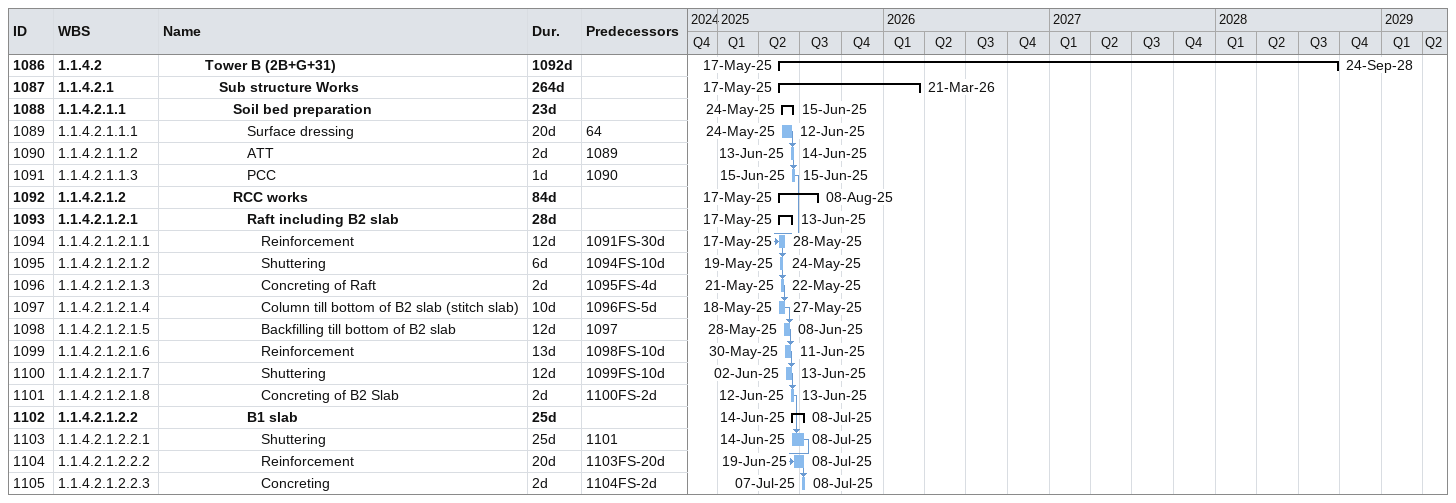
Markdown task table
| ID | WBS | Task | Duration | Start | Finish | Predecessors |
|---|---|---|---|---|---|---|
| 1086 | 1.1.4.2 | **Tower B (2B+G+31)** | 1092d | 2025-05-17 | 2028-09-24 |  |
| 1087 | 1.1.4.2.1 | **Sub structure Works** | 264d | 2025-05-17 | 2026-03-21 |  |
| 1088 | 1.1.4.2.1.1 | **Soil bed preparation** | 23d | 2025-05-24 | 2025-06-15 |  |
| 1089 | 1.1.4.2.1.1.1 | Surface dressing | 20d | 2025-05-24 | 2025-06-12 | 64 |
| 1090 | 1.1.4.2.1.1.2 | ATT | 2d | 2025-06-13 | 2025-06-14 | 1089 |
| 1091 | 1.1.4.2.1.1.3 | PCC | 1d | 2025-06-15 | 2025-06-15 | 1090 |
| 1092 | 1.1.4.2.1.2 | **RCC works** | 84d | 2025-05-17 | 2025-08-08 |  |
| 1093 | 1.1.4.2.1.2.1 | **Raft including B2 slab** | 28d | 2025-05-17 | 2025-06-13 |  |
| 1094 | 1.1.4.2.1.2.1.1 | Reinforcement | 12d | 2025-05-17 | 2025-05-28 | 1091FS-30d |
| 1095 | 1.1.4.2.1.2.1.2 | Shuttering | 6d | 2025-05-19 | 2025-05-24 | 1094FS-10d |
| 1096 | 1.1.4.2.1.2.1.3 | Concreting of Raft | 2d | 2025-05-21 | 2025-05-22 | 1095FS-4d |
| 1097 | 1.1.4.2.1.2.1.4 | Column till bottom of B2 slab (stitch slab) | 10d | 2025-05-18 | 2025-05-27 | 1096FS-5d |
| 1098 | 1.1.4.2.1.2.1.5 | Backfilling till bottom of B2 slab | 12d | 2025-05-28 | 2025-06-08 | 1097 |
| 1099 | 1.1.4.2.1.2.1.6 | Reinforcement | 13d | 2025-05-30 | 2025-06-11 | 1098FS-10d |
| 1100 | 1.1.4.2.1.2.1.7 | Shuttering | 12d | 2025-06-02 | 2025-06-13 | 1099FS-10d |
| 1101 | 1.1.4.2.1.2.1.8 | Concreting of B2 Slab | 2d | 2025-06-12 | 2025-06-13 | 1100FS-2d |
| 1102 | 1.1.4.2.1.2.2 | **B1 slab** | 25d | 2025-06-14 | 2025-07-08 |  |
| 1103 | 1.1.4.2.1.2.2.1 | Shuttering | 25d | 2025-06-14 | 2025-07-08 | 1101 |
| 1104 | 1.1.4.2.1.2.2.2 | Reinforcement | 20d | 2025-06-19 | 2025-07-08 | 1103FS-20d |
| 1105 | 1.1.4.2.1.2.2.3 | Concreting | 2d | 2025-07-07 | 2025-07-08 | 1104FS-2d |
